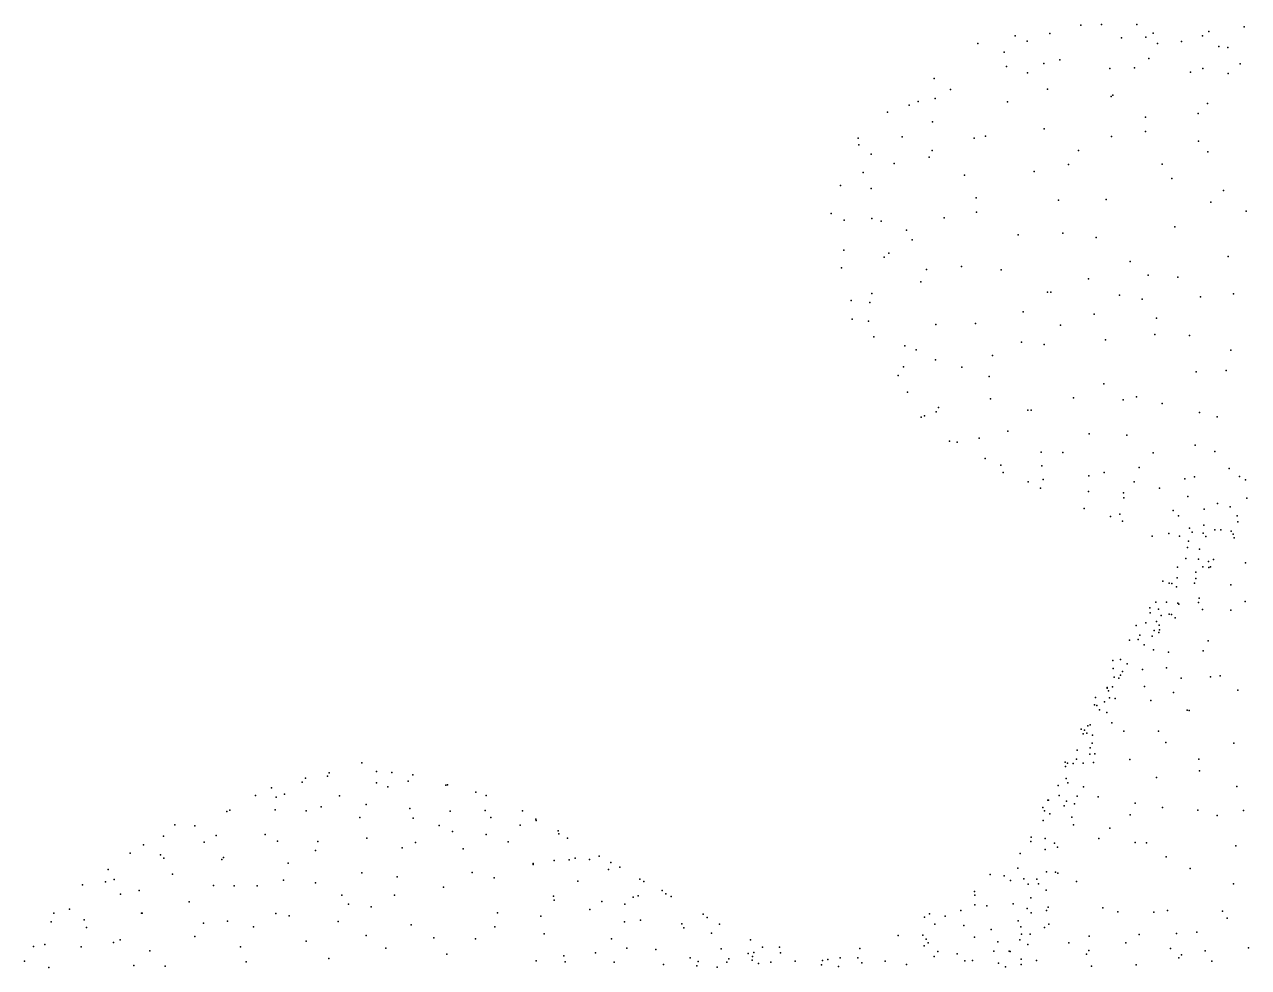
# Model space of a CAD drawing. Header units: metres. Extents: x -24.3 to 24.3, y -27.7 to 27.7.
# Drawn here: x -15.29 to -7.73, y 13.53 to 19.36 of the extents above; entities that cross this region are included whole.
import ezdxf

# ---------------------------------------------------------------- set-up
doc = ezdxf.new("R2010")
doc.units = ezdxf.units.M

msp = doc.modelspace()

# ---------------------------------------------------------------- linework, layer by layer
for p in [(-9.1739, 19.2886, 6.1353), (-8.958, 19.303, 6.2117), (-8.7666, 19.3541, 6.0124), (-8.64, 19.3573, 5.8309), (-8.4206, 19.3578, 6.0902), (-8.3205, 19.3049, 6.3546), (-8.0155, 19.2868, 6.5677), (-7.9765, 19.3151, 5.7957), (-7.7589, 19.3439, 6.1481), (-9.4031, 19.2405, 5.7963), (-9.0995, 19.2549, 5.6734), (-8.5156, 19.2749, 6.5027), (-8.3647, 19.2786, 5.6134), (-8.2939, 19.2396, 6.6629), (-8.1462, 19.2519, 5.597), (-7.914, 19.2216, 5.5992), (-7.8586, 19.2152, 6.8454), (-9.24, 19.1877, 5.5152), (-8.8973, 19.139, 5.3119), (-8.348, 19.147, 5.3959), (-9.2274, 19.0984, 6.3327), (-8.9949, 19.1174, 6.4342), (-8.5882, 19.0865, 5.2857), (-8.4354, 19.0892, 6.7564), (-8.0886, 19.0639, 6.9296), (-8.0142, 19.0854, 5.3575), (-7.7823, 19.1146, 5.4225), (-9.6733, 19.0247, 5.5666), (-9.0967, 19.058, 5.1924), (-7.8565, 19.0539, 7.0391), (-9.5734, 18.9566, 5.3317), (-8.9731, 18.959, 6.634), (-8.5802, 18.9124, 5.1057), (-8.5687, 18.9207, 6.8536), (-9.828, 18.8593, 6.0258), (-9.7722, 18.8811, 5.4264), (-9.6678, 18.9007, 6.1948), (-9.221, 18.8796, 5.0601), (-7.9843, 18.8691, 5.1832), (-9.9621, 18.8165, 5.8508), (-9.6839, 18.7565, 5.0934), (-8.3683, 18.785, 5.0264), (-8.0424, 18.8085, 7.1795), (-8.9946, 18.7131, 6.8167), (-8.3685, 18.6962, 7.0985), (-10.1432, 18.6544, 5.6179), (-10.1387, 18.614, 5.8634), (-9.8718, 18.6637, 6.3056), (-9.4269, 18.6543, 4.9076), (-9.3554, 18.668, 6.6604), (-8.5785, 18.6651, 4.884), (-8.0404, 18.6361, 4.9908), (-10.0629, 18.5561, 5.3521), (-9.7033, 18.5377, 4.9473), (-9.6861, 18.5789, 6.488), (-8.7807, 18.5789, 6.9661), (-7.982, 18.5706, 7.3306), (-9.92, 18.4978, 5.097), (-8.8433, 18.4918, 4.7167), (-8.2645, 18.4942, 4.8281), (-10.1118, 18.4438, 6.1518), (-9.4852, 18.4264, 6.6835), (-9.055, 18.4496, 6.8807), (-8.2054, 18.4063, 7.3015), (-10.2526, 18.3618, 5.6358), (-10.0633, 18.3433, 5.2011), (-7.8865, 18.3308, 7.4597), (-9.4149, 18.2861, 4.7692), (-8.9057, 18.2728, 4.6324), (-8.6098, 18.2754, 4.6603), (-7.9644, 18.2588, 4.7195), (-10.3105, 18.1887, 5.4661), (-10.0583, 18.158, 6.2146), (-9.6109, 18.1625, 6.638), (-9.4109, 18.1974, 6.7376), (-7.7466, 18.2051, 7.5789), (-10.2287, 18.1477, 5.7753), (-10, 18.1423, 5.1116), (-9.8444, 18.0873, 6.4101), (-8.1857, 18.1071, 4.6384), (-9.8095, 18.0275, 4.8608), (-9.1534, 18.0578, 6.8526), (-8.8792, 18.0691, 6.9865), (-8.6732, 18.0421, 7.0842), (-10.2319, 17.9623, 5.2958), (-9.9533, 17.9437, 5.0062), (-7.8568, 17.9249, 4.6066), (-10.2455, 17.8546, 5.5679), (-9.9831, 17.9194, 6.2831), (-9.5043, 17.8615, 6.6681), (-8.4624, 17.8939, 4.5366), (-9.7199, 17.8431, 4.7716), (-9.2588, 17.841, 6.7858), (-8.72, 17.786, 4.4744), (-8.3519, 17.8081, 7.2072), (-8.167, 17.796, 4.5403), (-9.755, 17.7673, 6.4908), (-8.9726, 17.7042, 6.8985), (-8.952, 17.7027, 4.4234), (-10.1864, 17.653, 5.7602), (-10.0711, 17.6402, 5.0974), (-10.0588, 17.6961, 6.1768), (-8.5292, 17.6855, 7.0967), (-8.389, 17.6601, 4.4856), (-8.0269, 17.6751, 7.478), (-7.8244, 17.6936, 4.5728), (-9.1243, 17.5813, 4.4878), (-8.6855, 17.5666, 6.9966), (-10.1807, 17.5373, 5.56), (-10.079, 17.5247, 5.9545), (-9.6626, 17.5044, 6.4372), (-9.4186, 17.51, 4.6253), (-8.8937, 17.5004, 6.8855), (-8.2989, 17.5428, 7.201), (-10.0465, 17.4274, 5.2469), (-9.134, 17.3951, 6.7053), (-8.614, 17.4085, 4.4525), (-8.3101, 17.4416, 4.484), (-8.0953, 17.4353, 7.3962), (-9.8539, 17.372, 5.0053), (-9.785, 17.3473, 6.1949), (-8.9934, 17.38, 4.4997), (-7.8398, 17.3445, 7.621), (-9.665, 17.2847, 4.8739), (-9.3137, 17.3124, 6.5302), (-9.8967, 17.1877, 5.2116), (-9.8629, 17.2429, 5.9756), (-9.5031, 17.241, 6.3584), (-9.3331, 17.182, 4.6947), (-8.0542, 17.2103, 7.4065), (-7.8697, 17.2192, 4.5461), (-8.6245, 17.1361, 6.8452), (-9.8384, 17.0848, 5.7724), (-9.3251, 17.0442, 6.3302), (-8.8134, 17.051, 4.5485), (-8.5057, 17.0381, 4.4874), (-8.4242, 17.0573, 6.9262), (-9.6615, 16.9631, 5.937), (-9.6464, 16.9912, 5.0842), (-9.094, 16.9735, 4.6665), (-9.0734, 16.9748, 6.4406), (-8.2655, 17.016, 7.1212), (-8.0338, 16.9593, 4.5624), (-9.7536, 16.9316, 5.3464), (-9.7337, 16.9393, 5.5907), (-7.9251, 16.9335, 7.6731), (-9.3946, 16.8003, 5.0589), (-9.2178, 16.8446, 6.2461), (-8.7153, 16.8277, 6.563), (-8.4821, 16.8203, 4.6234), (-9.5796, 16.783, 5.7395), (-9.5322, 16.7772, 5.325), (-9.0115, 16.7156, 6.219), (-8.0603, 16.7575, 4.6501), (-7.9393, 16.7188, 7.7672), (-9.3593, 16.6757, 5.7609), (-8.8779, 16.7124, 4.7142), (-8.3209, 16.7111, 6.9093), (-9.2608, 16.634, 5.2065), (-9.2467, 16.5892, 5.4299), (-9.0078, 16.6293, 4.9314), (-8.7169, 16.5691, 4.8974), (-8.622, 16.59, 6.3921), (-8.4066, 16.6195, 4.7596), (-7.8512, 16.6129, 7.9526), (-7.7864, 16.5642, 8.2166), (-9.0928, 16.5316, 5.6426), (-9.0171, 16.4923, 5.2139), (-8.9998, 16.5451, 5.8853), (-8.4375, 16.5308, 6.5028), (-8.2809, 16.4926, 6.8435), (-8.124, 16.5499, 7.1637), (-8.0645, 16.5619, 7.4078), (-7.7504, 16.5431, 8.4463), (-8.7194, 16.4713, 5.0968), (-8.5029, 16.4635, 4.9963), (-8.5012, 16.4317, 6.1974), (-8.107, 16.4411, 4.9352), (-7.742, 16.4306, 4.8755), (-8.7456, 16.3668, 5.4802), (-8.1966, 16.3536, 6.6403), (-8.0059, 16.3617, 7.7728), (-7.9228, 16.3976, 8.1628), (-7.8435, 16.3769, 8.7148), (-8.5845, 16.3176, 5.8706), (-8.5271, 16.3322, 5.3001), (-8.5104, 16.2879, 5.559), (-8.1636, 16.3209, 7.0251), (-8.0066, 16.2627, 8.3605), (-7.8013, 16.3213, 9.8673), (-7.7974, 16.2846, 10.4282), (-8.326, 16.195, 5.8549), (-8.2225, 16.213, 6.1046), (-8.1584, 16.1961, 6.4809), (-8.095, 16.2441, 7.3222), (-8.0798, 16.2208, 8.0542), (-8.0111, 16.2138, 8.5791), (-7.9939, 16.1929, 8.8186), (-7.9392, 16.2354, 9.0343), (-7.903, 16.234, 9.5828), (-7.8374, 16.2258, 10.6531), (-7.8259, 16.2078, 11.006), (-7.8202, 16.1851, 11.3491), (-8.1091, 16.1263, 6.708), (-8.1019, 16.1646, 5.6049), (-8.0335, 16.1163, 9.2947), (-8.1185, 16.0576, 7.1867), (-8.0411, 16.0532, 9.8179), (-7.9786, 16.0388, 10.6421), (-7.9473, 16.0506, 10.9023), (-8.1701, 16.004, 8.7548), (-8.057, 15.973, 10.2861), (-8.0126, 16.0053, 5.8544), (-7.9763, 16.0023, 11.3758), (-7.9651, 16.0064, 11.146), (-7.75, 16.0301, 11.9435), (-8.2597, 15.9168, 8.3461), (-8.2208, 15.9056, 8.9747), (-8.2048, 15.9038, 7.796), (-8.1771, 15.8823, 7.498), (-8.1725, 15.9386, 9.2558), (-8.0643, 15.9058, 11.5595), (-8.0571, 15.934, 6.0728), (-7.8411, 15.8957, 5.7421), (-8.0369, 15.8134, 12.0833), (-8.3416, 15.7532, 8.7072), (-8.3045, 15.787, 8.0408), (-8.2878, 15.745, 9.5149), (-8.238, 15.7886, 9.7261), (-8.1686, 15.7818, 10.568), (-8.1618, 15.7752, 11.1563), (-8.0393, 15.7862, 6.3792), (-8.0146, 15.7429, 12.3244), (-7.8395, 15.7391, 6.0325), (-7.7509, 15.791, 12.5421), (-8.3653, 15.6608, 9.2781), (-8.3387, 15.7229, 9.0557), (-8.2991, 15.6692, 9.9999), (-8.2711, 15.7064, 7.6218), (-8.2214, 15.7129, 11.8563), (-8.2076, 15.7122, 10.9278), (-8.1849, 15.6911, 7.0459), (-8.4248, 15.6432, 8.3285), (-8.4035, 15.5835, 8.0377), (-8.3137, 15.6121, 11.5612), (-8.2843, 15.6006, 7.3295), (-8.2823, 15.6452, 10.3851), (-8.281, 15.616, 10.6789), (-8.4659, 15.5531, 8.8441), (-8.4129, 15.5561, 9.6131), (-8.3766, 15.5243, 12.0429), (-8.3266, 15.5776, 11.0709), (-7.9804, 15.5481, 12.8604), (-8.5225, 15.4337, 8.3002), (-8.3175, 15.494, 12.343), (-8.2263, 15.4779, 12.6945), (-8.0117, 15.4864, 6.6075), (-8.5689, 15.4265, 8.5677), (-8.5668, 15.3789, 9.0743), (-8.5098, 15.3597, 7.9996), (-8.4799, 15.4072, 11.3289), (-8.3854, 15.3719, 7.3165), (-8.2376, 15.3818, 7.0474), (-8.5618, 15.3251, 11.6937), (-8.5333, 15.3179, 12.2524), (-8.5212, 15.3363, 10.1757), (-8.1476, 15.3176, 6.8443), (-7.9662, 15.3255, 6.4118), (-7.9062, 15.3336, 13.3026), (-8.6047, 15.2563, 11.9261), (-8.6046, 15.2606, 9.5086), (-8.5963, 15.2398, 11.1665), (-8.5725, 15.2654, 10.718), (-8.3734, 15.2658, 12.8267), (-8.1948, 15.229, 13.0878), (-7.7966, 15.2445, 6.1665), (-8.6834, 15.1542, 8.9724), (-8.6758, 15.1996, 8.7157), (-8.6677, 15.1498, 9.3053), (-8.6203, 15.1715, 8.0252), (-8.5894, 15.1968, 10.3693), (-8.5558, 15.193, 12.4564), (-8.3351, 15.1803, 7.1064), (-8.6521, 15.1223, 10.8748), (-8.6057, 15.1053, 7.7223), (-8.1101, 15.12, 6.6603), (-8.0974, 15.1177, 13.3071), (-8.7645, 15.0039, 8.782), (-8.7436, 14.9978, 11.996), (-8.7306, 14.9774, 9.6477), (-8.7239, 15.0231, 11.7185), (-8.7088, 15.0291, 11.19), (-8.5758, 15.0411, 7.4084), (-8.501, 14.9913, 12.9868), (-8.2883, 14.991, 6.9028), (-8.7521, 14.9746, 8.1472), (-8.6977, 14.9165, 10.6735), (-8.6941, 14.9663, 12.4426), (-8.2423, 14.9206, 13.3448), (-7.8228, 14.9169, 13.822), (-8.7898, 14.8728, 9.463), (-8.7106, 14.8484, 7.5475), (-8.7089, 14.8871, 10.0494), (-8.6808, 14.8508, 10.2661), (-13.2089, 14.7957, 12.1801), (-8.8636, 14.7994, 8.3795), (-8.862, 14.7722, 8.9994), (-8.8494, 14.792, 11.9436), (-8.814, 14.79, 12.3207), (-8.7932, 14.8183, 11.4104), (-8.7529, 14.7928, 12.6001), (-8.6899, 14.7966, 12.8856), (-8.4635, 14.8149, 7.0212), (-8.0388, 14.8173, 6.3895), (-13.5786, 14.6746, 12.542), (-13.558, 14.7003, 12.2001), (-13.4228, 14.7119, 12.7236), (-13.4113, 14.734, 12.3982), (-13.1195, 14.7422, 12.4305), (-13.0242, 14.7357, 12.0048), (-12.9226, 14.6823, 12.6387), (-12.8939, 14.7198, 12.1963), (-8.8574, 14.6991, 11.7389), (-8.2988, 14.705, 6.7426), (-8.0347, 14.7449, 13.7397), (-13.7684, 14.6398, 12.1312), (-13.6869, 14.602, 11.9261), (-13.1193, 14.6715, 12.8496), (-13.0493, 14.6466, 11.7707), (-12.6897, 14.6565, 12.0157), (-12.6802, 14.6588, 12.4425), (-12.505, 14.6141, 12.3143), (-8.9071, 14.6557, 9.182), (-8.8466, 14.6718, 9.628), (-8.75, 14.647, 10.396), (-7.8024, 14.6484, 6.1496), (-13.8662, 14.5924, 12.4393), (-13.738, 14.5835, 12.8629), (-13.4607, 14.5224, 13.1939), (-13.3482, 14.5908, 11.7139), (-13.1831, 14.5381, 13.1943), (-12.4421, 14.5935, 12.5524), (-8.9714, 14.5641, 8.3003), (-8.9675, 14.5632, 8.8684), (-8.9017, 14.5921, 7.7749), (-8.8703, 14.5287, 12.4444), (-8.8557, 14.5584, 11.2751), (-8.8066, 14.541, 10.0655), (-8.7908, 14.5892, 10.6613), (-8.6606, 14.5854, 7.1065), (-8.4316, 14.5454, 13.4491), (-14.0431, 14.4952, 12.6369), (-14.025, 14.5026, 11.9229), (-13.7447, 14.5051, 13.09), (-13.5537, 14.4977, 11.5767), (-13.2223, 14.4579, 11.4237), (-12.9125, 14.5123, 11.4856), (-12.8921, 14.4534, 13.3495), (-12.6644, 14.4971, 13.171), (-12.4467, 14.5, 13.0959), (-12.4122, 14.4576, 11.6632), (-12.2179, 14.4993, 12.338), (-12.1339, 14.4469, 11.9978), (-9.0029, 14.5195, 8.5542), (-8.9913, 14.4979, 8.0269), (-8.9582, 14.48, 12.1148), (-8.8233, 14.4594, 12.8202), (-8.4633, 14.4736, 6.797), (-8.2616, 14.5188, 13.6461), (-8.0453, 14.5031, 6.32), (-7.9249, 14.4688, 14.0039), (-7.7626, 14.4997, 14.1486), (-14.3648, 14.4108, 12.3388), (-14.2422, 14.4066, 12.7002), (-12.7326, 14.4068, 11.3505), (-12.6499, 14.371, 13.4759), (-12.2323, 14.4106, 13.107), (-12.1319, 14.4386, 12.9071), (-11.9965, 14.3744, 12.1904), (-8.9994, 14.4385, 9.1511), (-8.812, 14.4117, 10.333), (-8.5879, 14.3913, 13.345), (-14.4353, 14.3423, 12.0035), (-14.1839, 14.3043, 11.6284), (-14.109, 14.3454, 13.1254), (-13.8075, 14.3526, 13.3165), (-13.7309, 14.3116, 11.254), (-13.4821, 14.3086, 11.2137), (-13.1798, 14.3302, 13.5417), (-12.8782, 14.3024, 11.1338), (-12.442, 14.3527, 13.3999), (-12.3053, 14.3077, 11.448), (-11.9919, 14.3568, 12.706), (-11.938, 14.3299, 12.9308), (-9.0763, 14.3088, 7.6367), (-9.0744, 14.3359, 8.873), (-8.9869, 14.328, 9.4012), (-8.9306, 14.2992, 7.1719), (-8.6551, 14.3283, 6.8463), (-8.431, 14.3019, 13.5483), (-8.3617, 14.3002, 6.5252), (-14.6406, 14.2375, 12.2319), (-14.5593, 14.2873, 12.4641), (-14.4538, 14.226, 11.7783), (-13.4959, 14.2532, 13.6279), (-12.9602, 14.2701, 13.6525), (-12.5839, 14.2628, 11.2395), (-9.1424, 14.2355, 8.1908), (-8.9868, 14.2589, 11.6284), (-8.9123, 14.2745, 11.0005), (-7.8089, 14.2826, 14.2123), (-14.4334, 14.206, 13.1497), (-14.0741, 14.1982, 11.2986), (-14.0634, 14.2108, 13.4346), (-13.6657, 14.1757, 11.0802), (-12.1511, 14.1734, 13.5108), (-12.1506, 14.1675, 11.3373), (-12.0219, 14.1917, 11.5246), (-11.9281, 14.1945, 13.28), (-11.8922, 14.2056, 11.7338), (-11.8027, 14.1967, 13.0997), (-11.7423, 14.2176, 12.4675), (-11.6704, 14.1782, 12.7041), (-11.6155, 14.1492, 12.2761), (-9.1556, 14.1433, 8.7563), (-8.2407, 14.2132, 13.7607), (-14.7775, 14.1365, 12.6612), (-14.7403, 14.0737, 11.8399), (-14.379, 14.1077, 11.4493), (-13.6932, 14.0708, 13.7521), (-13.2091, 14.1156, 10.9401), (-12.9924, 14.0901, 10.8813), (-12.5284, 14.1178, 11.0715), (-12.3914, 14.0837, 13.7797), (-11.6862, 14.1364, 11.872), (-11.4924, 14.0753, 12.5008), (-9.3268, 14.1048, 7.7872), (-9.24, 14.0964, 8.3667), (-9.2012, 14.0685, 7.2244), (-9.1191, 14.0784, 9.0666), (-9.0381, 14.0751, 9.5263), (-8.9784, 14.1219, 12.6545), (-8.9228, 14.1191, 10.6244), (-8.9083, 14.1137, 10.1912), (-8.0908, 14.1421, 13.928), (-14.9361, 14.0415, 12.2082), (-14.7937, 14.0605, 12.9319), (-14.5858, 14.0056, 11.4835), (-14.1257, 14.0359, 11.1137), (-13.9985, 14.0354, 13.6365), (-13.8561, 14.0343, 10.9696), (-13.4962, 14.0532, 13.8536), (-12.7044, 14.0262, 10.8464), (-11.8749, 14.0644, 11.4103), (-11.4664, 14.0621, 12.0181), (-11.3531, 14.0065, 12.9346), (-9.4243, 13.9997, 7.5609), (-9.0926, 14.0445, 12.0869), (-9.0285, 14.0464, 11.3682), (-8.9821, 14.0084, 10.857), (-8.7932, 14.0616, 13.0062), (-7.8237, 14.0464, 14.2118), (-14.7017, 13.983, 13.1378), (-14.2759, 13.9359, 13.5858), (-13.334, 13.9772, 10.7914), (-13.292, 13.9221, 14.0093), (-13.008, 13.9774, 14), (-12.0248, 13.9708, 11.1462), (-12.0219, 13.9468, 13.7769), (-11.7268, 13.939, 13.6186), (-11.5857, 13.9212, 11.4564), (-11.5342, 13.9651, 13.3433), (-11.5028, 13.974, 11.7267), (-11.3318, 13.9854, 12.2119), (-11.2979, 13.9684, 12.5605), (-9.4231, 13.9168, 8.622), (-9.4216, 13.9764, 8.0563), (-9.1858, 13.9233, 6.8238), (-9.0761, 13.9613, 12.3274), (-15.1119, 13.8665, 12.114), (-15.0164, 13.8905, 12.5806), (-14.5716, 13.8654, 13.4292), (-14.5673, 13.8664, 11.1742), (-13.7415, 13.8629, 13.8885), (-13.658, 13.8502, 10.686), (-13.1521, 13.9056, 10.678), (-12.3714, 13.8684, 10.812), (-12.1042, 13.847, 10.9306), (-11.8004, 13.8894, 11.1552), (-11.1013, 13.8601, 12.6061), (-9.7336, 13.8418, 7.2897), (-9.7023, 13.8617, 7.674), (-9.6055, 13.8465, 7.9423), (-9.509, 13.8832, 8.3215), (-9.3482, 13.9108, 7.0257), (-9.0988, 13.8939, 11.5301), (-9.0731, 13.8677, 9.755), (-8.9786, 13.8815, 10.4572), (-8.9693, 13.9029, 10.1925), (-8.6309, 13.8996, 13.3472), (-8.5391, 13.8751, 6.3201), (-8.3167, 13.8713, 6.1819), (-8.2308, 13.8829, 13.7862), (-7.8912, 13.8782, 5.998), (-15.1287, 13.8116, 12.3277), (-14.926, 13.8249, 13.0589), (-14.91, 13.7782, 11.5067), (-14.1879, 13.8042, 10.8885), (-14.0396, 13.8158, 13.794), (-13.8784, 13.7815, 10.7012), (-13.3567, 13.8145, 10.5983), (-12.9045, 13.7933, 10.5239), (-12.3881, 13.7816, 14.1142), (-11.5858, 13.8123, 11.1811), (-11.4877, 13.8232, 13.647), (-11.2335, 13.7998, 13.354), (-11.2205, 13.7751, 11.6389), (-11.0756, 13.839, 12.1021), (-10.999, 13.798, 12.3406), (-9.6702, 13.7986, 6.9461), (-9.4895, 13.7896, 6.6801), (-9.3215, 13.7648, 9.1809), (-9.1546, 13.8179, 11.7897), (-9.1379, 13.7818, 12.4551), (-8.9926, 13.7773, 12.7916), (-8.965, 13.7989, 6.4579), (-7.8635, 13.8357, 14.1579), (-14.7031, 13.7017, 11.0784), (-14.2414, 13.7216, 13.7747), (-13.5543, 13.6921, 14.0933), (-13.1835, 13.7283, 10.4697), (-12.7644, 13.7132, 14.2764), (-12.507, 13.7077, 10.513), (-12.0827, 13.7386, 14.0424), (-11.6662, 13.7069, 10.9791), (-11.0484, 13.7425, 11.8216), (-10.8078, 13.7019, 12.8488), (-9.896, 13.7282, 6.9353), (-9.7428, 13.7302, 8.1895), (-9.7223, 13.7055, 8.4265), (-9.4233, 13.7182, 6.3687), (-9.1448, 13.7018, 11.2569), (-9.1341, 13.7366, 6.2915), (-9.0806, 13.7362, 10.0532), (-8.7167, 13.7241, 6.2625), (-8.4059, 13.7351, 13.6009), (-8.1761, 13.741, 5.9549), (-8.0506, 13.7487, 13.9648), (-15.2374, 13.6598, 11.9229), (-15.1676, 13.6725, 12.9516), (-14.9434, 13.6584, 13.241), (-14.7443, 13.6846, 13.4505), (-14.5203, 13.6329, 13.7145), (-13.9585, 13.6583, 13.9459), (-13.062, 13.65, 14.26), (-11.765, 13.6214, 14.0481), (-11.5719, 13.6501, 13.9228), (-11.3934, 13.642, 11.0299), (-10.9885, 13.6447, 11.5147), (-10.8236, 13.6172, 13.249), (-10.7882, 13.6236, 11.6548), (-10.7345, 13.6548, 12.5297), (-10.629, 13.6561, 12.0229), (-10.6235, 13.6215, 12.2744), (-10.1331, 13.6481, 7.4758), (-9.735, 13.6645, 6.5329), (-9.711, 13.6828, 8.6694), (-9.6512, 13.6297, 6.3244), (-9.531, 13.614, 6.1393), (-9.3038, 13.632, 11.8323), (-9.2806, 13.689, 9.4417), (-9.2103, 13.6318, 9.7191), (-9.2043, 13.6299, 11.4665), (-9.0949, 13.6715, 10.5779), (-8.8423, 13.6834, 13.0325), (-8.7174, 13.6344, 13.2642), (-8.4883, 13.6816, 6.0785), (-8.2141, 13.6485, 13.7945), (-7.9998, 13.6337, 5.8551), (-7.7311, 13.6513, 14.2774), (-15.2941, 13.5694, 12.7632), (-14.6184, 13.5435, 10.8555), (-14.4248, 13.5392, 10.7203), (-13.9237, 13.5655, 10.4839), (-13.413, 13.5856, 10.3302), (-12.6851, 13.613, 10.2933), (-12.1328, 13.5706, 10.5304), (-11.9607, 13.6015, 10.6689), (-11.9524, 13.5643, 14.185), (-11.6504, 13.5628, 10.7331), (-11.3453, 13.5494, 13.9346), (-11.1805, 13.5904, 2.0667), (-11.1396, 13.5403, 2.6733), (-11.1309, 13.5664, 13.7232), (-10.9552, 13.5635, 11.1935), (-10.9414, 13.5843, 2.3867), (-10.7989, 13.5764, 11.3956), (-10.7967, 13.5971, 1.9591), (-10.758, 13.5558, 2.903), (-10.6818, 13.5625, 1.7194), (-10.5318, 13.5701, 12.518), (-10.3698, 13.5476, 11.7818), (-10.3627, 13.5727, 2.2261), (-10.3296, 13.5797, 12.0206), (-10.2543, 13.5902, 7.0956), (-10.1454, 13.5906, 7.9959), (-10.1208, 13.5599, 6.6423), (-9.9769, 13.5687, 8.4427), (-9.8448, 13.5487, 8.7796), (-9.6735, 13.5986, 8.9445), (-9.4841, 13.5704, 11.9937), (-9.4357, 13.573, 5.8975), (-9.2769, 13.5567, 12.2899), (-9.1359, 13.5488, 10.2729), (-9.1354, 13.5817, 12.6358), (-9.0401, 13.5738, 5.9076), (-8.7331, 13.6122, 6.0291), (-8.7019, 13.5384, -14.8313), (-8.4256, 13.5474, -14.7042), (-8.1626, 13.5906, -14.9759), (-8.1444, 13.6079, -15.4917), (-7.9573, 13.5692, 14.0463), (-15.1439, 13.53, 11.4674), (-11.014, 13.5322, 1.5651), (-10.2635, 13.5369, 6.8393), (-9.232, 13.5334, 5.792)]:
    msp.add_point(p)

doc.saveas('drawing.dxf')
